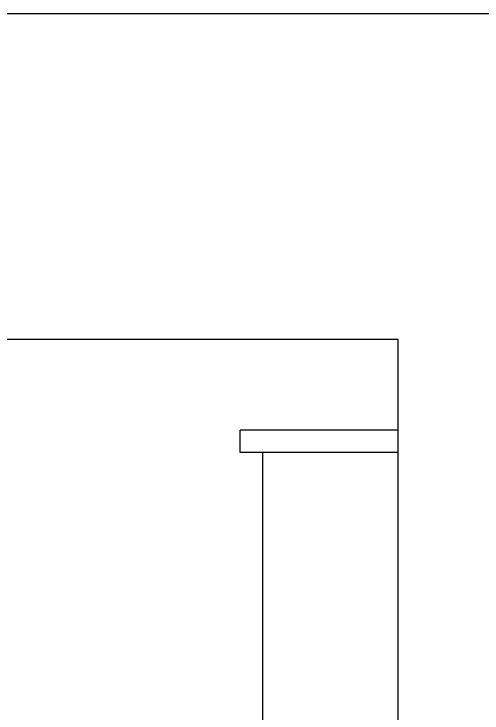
# Model space of a CAD drawing. Header units: inches. Extents: x 8.9 to 51.4, y 11.8 to 36.6.
# Drawn here: x 20.492 to 22.565, y 13.972 to 17.065 of the extents above; entities that cross this region are included whole.
import ezdxf

# ---------------------------------------------------------------- set-up
doc = ezdxf.new("R2010")
doc.units = ezdxf.units.IN
doc.header["$MEASUREMENT"] = 0
doc.layers.add('1', color=1, linetype='Continuous')
doc.layers.add('4', color=4, linetype='Continuous')

msp = doc.modelspace()

# ---------------------------------------------------------------- linework, layer by layer
at = {"layer": '1'}
for p, q in [((22.1933, 15.6245), (17.2783, 15.6245)), ((22.1933, 12.7245), (22.1933, 15.6245)), ((22.1933, 15.2245), (21.4933, 15.2245)), ((21.4933, 15.1245), (21.4933, 15.2245)), ((22.1933, 15.1245), (21.4933, 15.1245)), ((21.5933, 12.7245), (21.5933, 15.1245))]:
    msp.add_line(p, q, dxfattribs=at)
at = {"layer": '4'}
msp.add_line((29.5811, 17.0653), (9.2549, 17.0653), dxfattribs=at)

doc.saveas('drawing.dxf')
